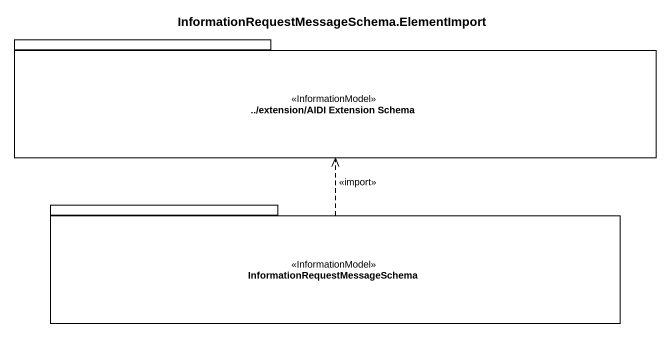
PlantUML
@startuml
title InformationRequestMessageSchema.ElementImport
package "../extension/AIDI Extension Schema" as extension_AIDI_Extension <<InformationModel>> {
}
package "InformationRequestMessageSchema" as InformationRequestMessageSch <<InformationModel>> {
}
InformationRequestMessageSch .up.> extension_AIDI_Extension : <<import>>
@enduml
